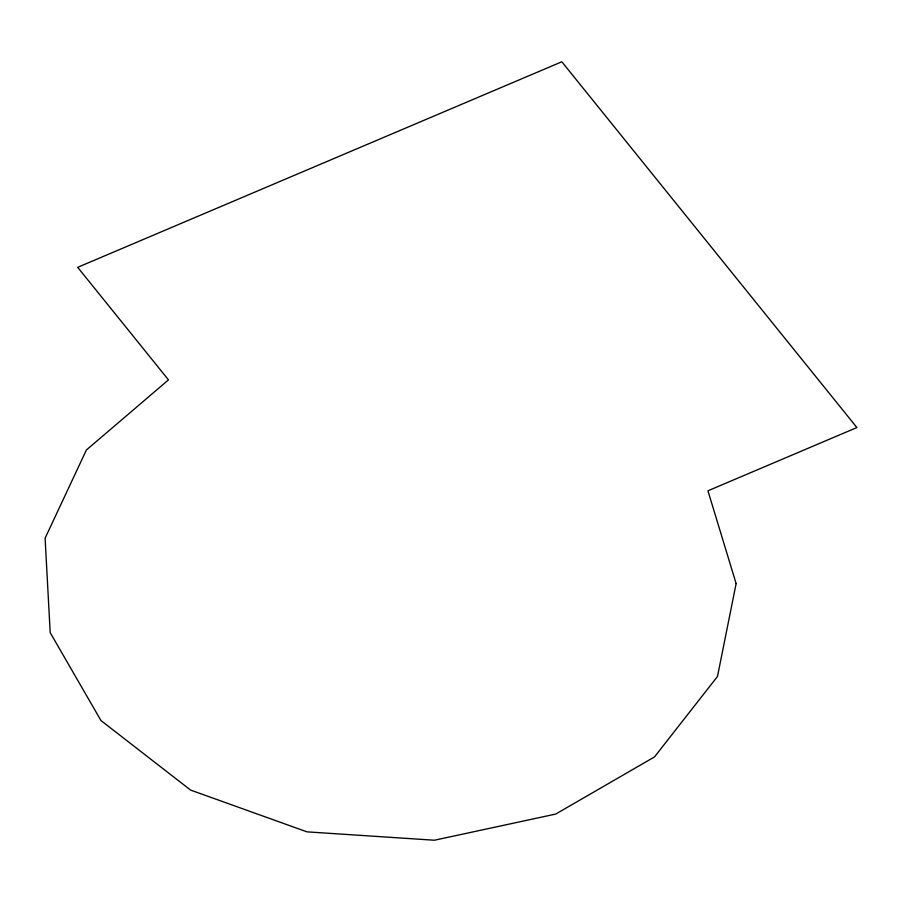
<?xml version="1.0" encoding="UTF-8"?>
<svg xmlns="http://www.w3.org/2000/svg" width="902" height="902" viewBox="0 0 902 902"><rect width="100%" height="100%" fill="white"/><g stroke="black" fill="none" stroke-linecap="round" stroke-linejoin="round"><path stroke-width="1.35" d="M736.122 583.583L717.485 676.466L654.514 756.913L555.722 814.066L434.426 840.224L306.996 831.858L190.615 790.096L100.979 720.563L50.196 632.652L45.1 538.212L86.389 449.997L168.482 379.877L77.685 267.33L561.822 61.776L856.9 427.548L707.935 490.801L736.122 583.583"/></g></svg>
